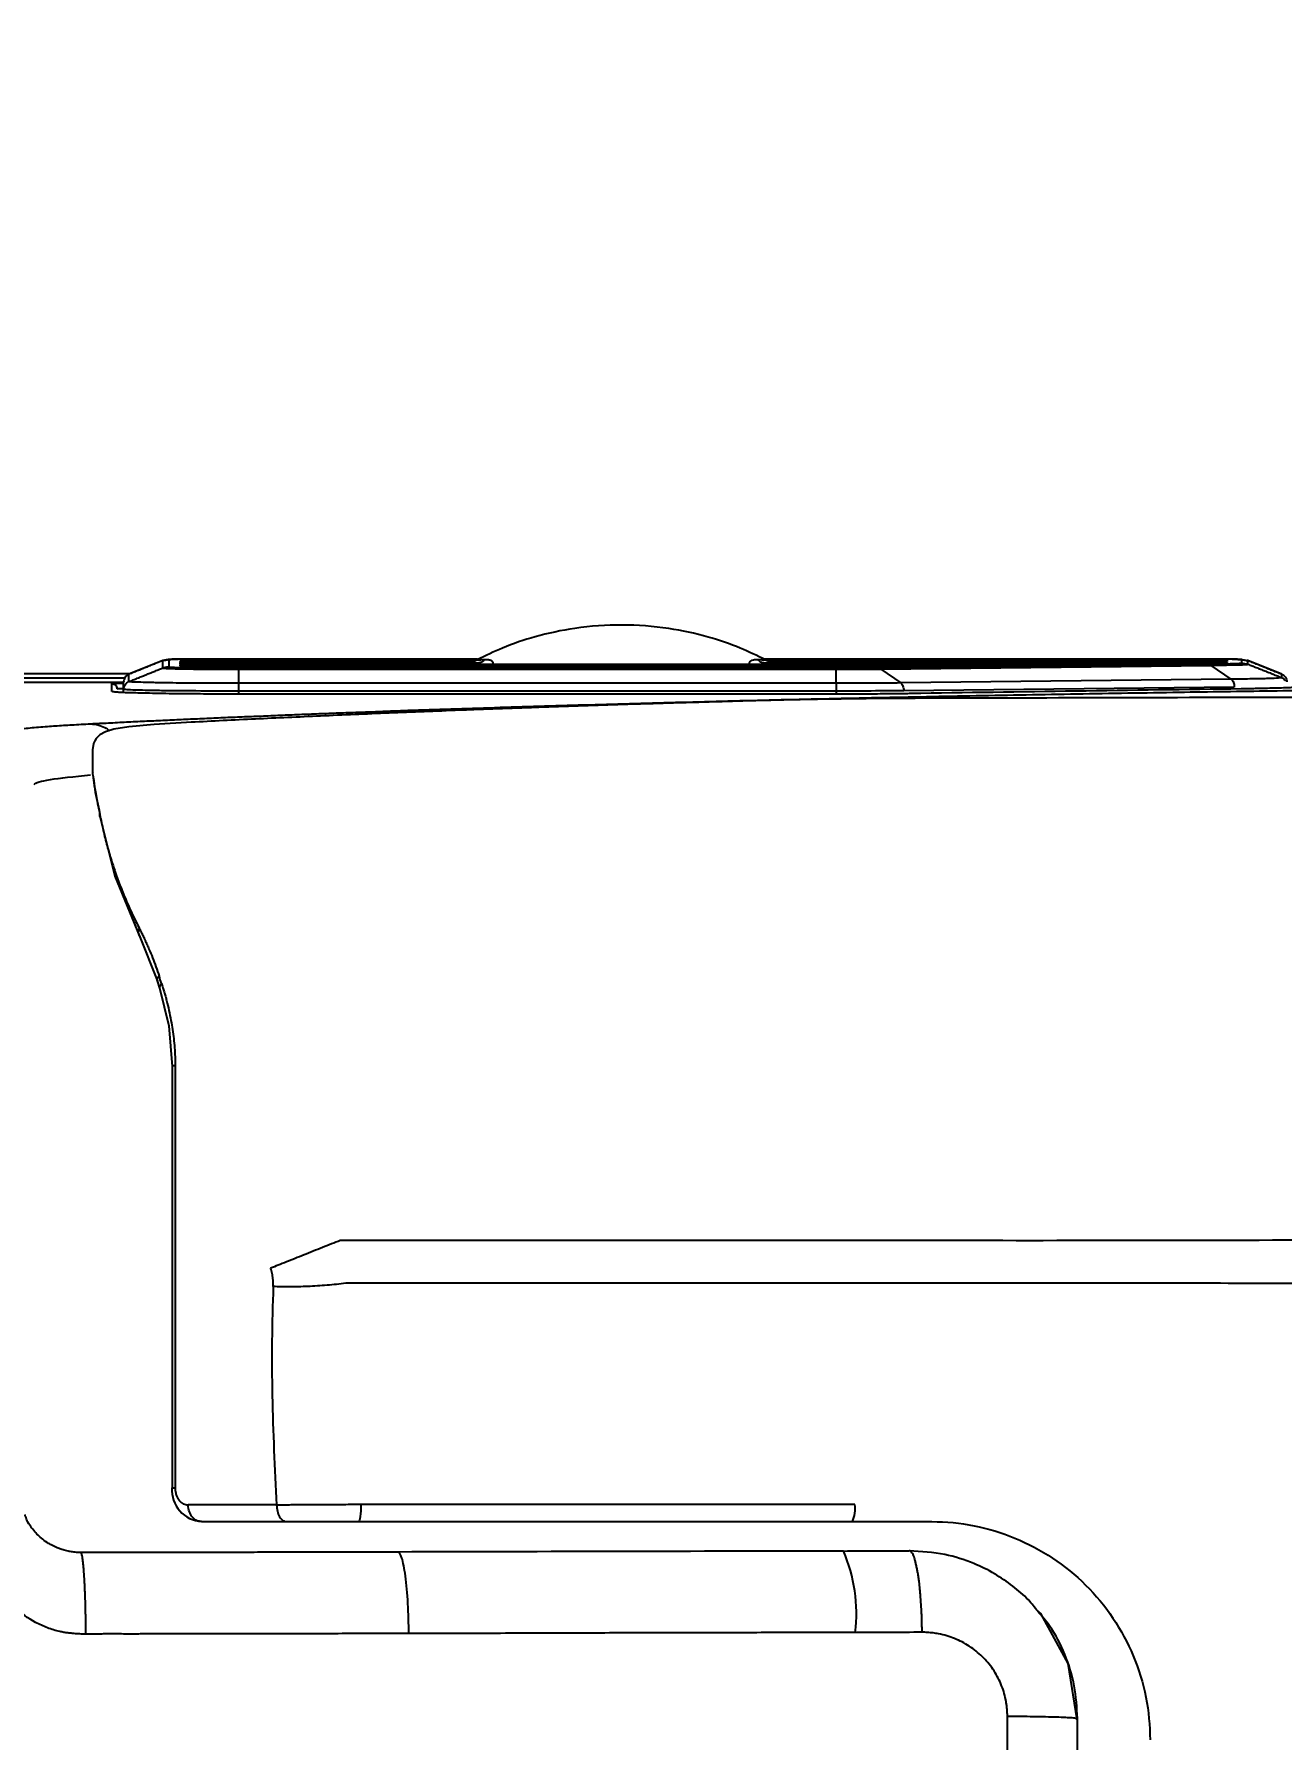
# Model space of a CAD drawing. Extents: x -4358 to 1981, y -50 to 2478.
# Drawn here: x -449.4 to -375.1, y 1834.1 to 1935.7 of the extents above; entities that cross this region are included whole.
import ezdxf

# ---------------------------------------------------------------- set-up
doc = ezdxf.new("R2010")
doc.units = 0
doc.header["$LTSCALE"] = 20
doc.header["$MEASUREMENT"] = 0
doc.layers.get('0').update_dxf_attribs({"linetype": 'CONTINUOUS'})
doc.layers.get('DEFPOINTS').update_dxf_attribs({"linetype": 'CONTINUOUS'})
doc.styles.get("Standard").update_dxf_attribs({"font": 'NanumGothic.ttf'})
doc.dimstyles.get("Standard").update_dxf_attribs({"dimtxt": 2.7, "dimasz": 2.5, "dimexe": 1.5, "dimexo": 1.5, "dimgap": 1.5, "dimtad": 1, "dimdec": 0, "dimlfac": 10, "dimzin": 0, "dimdsep": 46, "dimtxsty": 'Standard', "dimcen": 0, "dimclrt": 2, "dimadec": 0, "dimazin": 0, "dimtfac": 1, "dimtdec": 0, "dimtmove": 0, "dimatfit": 3, "dimfxl": 0, "dimtolj": 1, "dimtzin": 0, "dimarcsym": 0})

# ---------------------------------------------------------------- blocks, each defined once
blk = doc.blocks.new('*D22')
at = {"color": 3, "lineweight": -2}
for p, q in [((-643.44, 1890.86), (-643.44, 2002.5)), ((11.61, 1712.31), (11.61, 2002.5)), ((-619.44, 1996.5), (-12.39, 1996.5))]:
    blk.add_line(p, q, dxfattribs=at)
at = {"color": 3}
for points in [[(-619.44, 2000.5), (-619.44, 1992.5), (-643.44, 1996.5)], [(-12.39, 2000.5), (-12.39, 1992.5), (11.61, 1996.5)]]:
    blk.add_solid(points, dxfattribs=at)
at = {"layer": 'DEFPOINTS', "color": 0}
for p in [(11.61, 1996.5), (-643.44, 1889.06), (11.61, 1710.51)]:
    blk.add_point(p, dxfattribs=at)
at = {"color": 2, "insert": (-315.91, 2021.57), "char_height": 24, "attachment_point": 5}
blk.add_mtext('\\A1;655', dxfattribs=at)

msp = doc.modelspace()

# ---------------------------------------------------------------- linework, layer by layer
for p, q in [((-441.75, 1898.4), (-443.78, 1897.59)), ((-441.77, 1898.4), (-441.77, 1897.96)), ((-441.39, 1898.47), (-441.39, 1898.03)), ((-423.01, 1898.48), (-440.84, 1898.48)), ((-440.74, 1898.34), (-440.74, 1898.29)), ((-440.74, 1898.25), (-440.74, 1898.19)), ((-440.74, 1898.15), (-440.74, 1898.09)), ((-440.69, 1898.03), (-440.69, 1898.05)), ((-423.25, 1898.37), (-440.14, 1898.37)), ((-440.14, 1898.36), (-423.29, 1898.36)), ((-423.81, 1898.28), (-440.14, 1898.28)), ((-440.14, 1898.26), (-422.96, 1898.26)), ((-385.9, 1898.18), (-440.14, 1898.18)), ((-440.14, 1898.16), (-385.93, 1898.16)), ((-394.27, 1898.08), (-440.14, 1898.08)), ((-440.14, 1898.07), (-394.27, 1898.07)), ((-439.88, 1898.45), (-423.04, 1898.45)), ((-399.47, 1897.99), (-439.36, 1897.99)), ((-400.95, 1897.98), (-438.8, 1897.98)), ((-437.24, 1897.96), (-401.64, 1897.96)), ((-423.03, 1898.46), (-423.22, 1898.38)), ((-378.04, 1898.48), (-405.92, 1898.48)), ((-405.91, 1898.26), (-378.98, 1898.26)), ((-405.87, 1898.45), (-378.94, 1898.45)), ((-378.94, 1898.37), (-405.63, 1898.37)), ((-405.58, 1898.36), (-378.94, 1898.36)), ((-378.94, 1898.28), (-405.07, 1898.28)), ((-401.64, 1897.05), (-401.64, 1897.89)), ((-399.19, 1897.97), (-379.5, 1898.2)), ((-394.51, 1898.05), (-399.04, 1897.99)), ((-398.98, 1897.9), (-379.29, 1898.12)), ((-398.98, 1897.9), (-397.79, 1897.07)), ((-394.51, 1898.05), (-394.52, 1898.05)), ((-392.42, 1898.08), (-393.93, 1898.08)), ((-386.02, 1898.14), (-390.48, 1898.09)), ((-383.88, 1898.18), (-385.56, 1898.18)), ((-380.01, 1898.21), (-381.94, 1898.19)), ((-378.1, 1897.29), (-379.29, 1898.12)), ((-378.34, 1898.44), (-378.34, 1898.38)), ((-378.34, 1898.34), (-378.34, 1898.29)), ((-377.48, 1898.26), (-377.48, 1898.47)), ((-375.09, 1897.59), (-377.12, 1898.4)), ((-377.11, 1898.19), (-377.11, 1898.4)), ((-443.71, 1897.62), (-623.44, 1897.62)), ((-444.03, 1897.35), (-623.16, 1897.35)), ((-444.09, 1897.09), (-623.16, 1897.09)), ((-444.09, 1896.69), (-444.09, 1897.13)), ((-437.24, 1897.05), (-437.24, 1896.59)), ((-401.64, 1897.05), (-437.24, 1897.05)), ((-401.64, 1897.05), (-401.64, 1896.59)), ((-378.1, 1897.29), (-397.79, 1897.07)), ((-377.92, 1896.83), (-397.61, 1896.61)), ((-444.09, 1896.5), (-444.09, 1896.69)), ((-401.64, 1896.59), (-437.24, 1896.59)), ((-437.24, 1896.59), (-437.24, 1896.4)), ((-401.64, 1896.4), (-437.24, 1896.4)), ((-401.64, 1896.4), (-437.24, 1896.4)), ((-401.64, 1896.59), (-401.64, 1896.4)), ((-401.64, 1896.4), (-401.64, 1896.4)), ((-445.94, 1893.12), (-445.94, 1891.77)), ((-443.17, 1882.04), (-442.07, 1879.31)), ((-442.08, 1879.33), (-441.94, 1878.89)), ((-441.2, 1874.26), (-441.2, 1849.11)), ((-441.02, 1874.26), (-441.02, 1849.12)), ((-434.97, 1848.12), (-440.24, 1848.12)), ((-429.95, 1848.15), (-400.53, 1848.15))]:
    msp.add_line(p, q)
at = {"flags": 128}
for points in [[(-440.13, 1898.35), (-440.25, 1898.31), (-440.32, 1898.24)], [(-440.13, 1898.26), (-440.25, 1898.21), (-440.32, 1898.15)], [(-440.14, 1898.16), (-440.26, 1898.11), (-440.32, 1898.05)], [(-378.75, 1898.24), (-378.82, 1898.31), (-378.94, 1898.35)], [(-440.03, 1894.73), (-442.26, 1894.59), (-443.78, 1894.45), (-444.66, 1894.32), (-445.17, 1894.17), (-445.5, 1893.99), (-445.72, 1893.77), (-445.81, 1893.63), (-445.88, 1893.46), (-445.94, 1893.08)], [(-445.88, 1891.4), (-445.78, 1890.57), (-445.55, 1889.5)], [(-445.53, 1889.22), (-444.61, 1885.57), (-443.15, 1882)], [(-441.95, 1878.91), (-441.4, 1876.65), (-441.2, 1874.23)], [(-387.29, 1835.32), (-387.81, 1838.66), (-389.45, 1841.64), (-389.62, 1841.79)]]:
    msp.add_lwpolyline(points, dxfattribs=at)
for centre, radius, start, end in [((-440.63, 1890.84), 7.64, 91.5301, 98.065), ((-439.23, 1955.25), 57.28, 268.3086, 269.5955), ((-440.73, 1898.12), 0.261, 15.0696, 62.3773), ((-440.73, 1898.02), 0.261, 15.0696, 62.3773), ((-437.44, 2092.2), 194.24, 269.3541, 270.0608), ((-378.34, 1898.14), 0.3, 89.9995, 160.4016), ((-378.34, 1898.21), 0.273, 117.9667, 165.5461), ((-378.21, 1891.32), 7.15, 81.7081, 88.6488), ((-439.33, 1849), 1.88, 176.2637, 266.5599), ((-402.46, 1847.89), 1.95, 336.6923, 7.595), ((-409.84, 1841.63), 9.41, 353.216, 23.436)]:
    msp.add_arc(centre, radius, start, end)
for points, knots in [([(-405.85, 1898.45), (-406.35, 1898.69), (-407.45, 1899.23), (-409.37, 1899.88), (-411.73, 1900.39), (-414.4, 1900.59), (-417.08, 1900.4), (-419.46, 1899.89), (-421.41, 1899.24), (-422.52, 1898.69), (-423.02, 1898.45)], [0, 0, 0, 0, 0.092344, 0.205991, 0.340952, 0.497237, 0.655348, 0.79184, 0.90672, 1, 1, 1, 1]), ([(-441.67, 1898.4), (-441.68, 1898.4), (-441.76, 1898.4), (-441.76, 1898.4), (-441.77, 1898.4)], [0, 0, 0, 0, 0.2298102, 1, 1, 1, 1]), ([(-441.77, 1897.96), (-441.7, 1897.95), (-441.56, 1897.93), (-440.51, 1897.91), (-439.02, 1897.89), (-437.83, 1897.89), (-437.24, 1897.89)], [0, 0, 0, 0, 0.250043, 0.500057, 0.750043, 1, 1, 1, 1]), ([(-440.84, 1898.48), (-440.91, 1898.48), (-441.02, 1898.48), (-441.15, 1898.48), (-441.23, 1898.48), (-441.31, 1898.47), (-441.38, 1898.47), (-441.39, 1898.47), (-441.39, 1898.47)], [0, 0, 0, 0, 0.2394691, 0.3694289, 0.500003, 0.6299635, 0.7605373, 1, 1, 1, 1]), ([(-441.39, 1898.03), (-441.37, 1898.02), (-441.35, 1898.01), (-440.98, 1898), (-440.92, 1898)], [0, 0, 0, 0, 0.849768, 1, 1, 1, 1]), ([(-440.92, 1898), (-440.7, 1897.99), (-440.21, 1897.98), (-438.86, 1897.97), (-437.78, 1897.96), (-437.24, 1897.96)], [0, 0, 0, 0, 0.291585, 0.645793, 1, 1, 1, 1]), ([(-440.14, 1898.37), (-440.22, 1898.37), (-440.37, 1898.37), (-440.57, 1898.38), (-440.71, 1898.38), (-440.73, 1898.38), (-440.74, 1898.38)], [0, 0, 0, 0, 0.249955, 0.50019, 0.750334, 1, 1, 1, 1]), ([(-440.74, 1898.34), (-440.73, 1898.35), (-440.71, 1898.35), (-440.59, 1898.35), (-440.46, 1898.36), (-440.36, 1898.36), (-440.25, 1898.36), (-440.17, 1898.36), (-440.14, 1898.36)], [0, 0, 0, 0, 0.31807, 0.577756, 0.694994, 0.805351, 0.904823, 1, 1, 1, 1]), ([(-440.14, 1898.28), (-440.22, 1898.28), (-440.37, 1898.28), (-440.57, 1898.28), (-440.71, 1898.28), (-440.73, 1898.28), (-440.74, 1898.29)], [0, 0, 0, 0, 0.249731, 0.499868, 0.750069, 1, 1, 1, 1]), ([(-440.74, 1898.25), (-440.73, 1898.25), (-440.71, 1898.25), (-440.59, 1898.26), (-440.46, 1898.26), (-440.36, 1898.26), (-440.25, 1898.26), (-440.17, 1898.26), (-440.14, 1898.26)], [0, 0, 0, 0, 0.318067, 0.577751, 0.694988, 0.805347, 0.904816, 1, 1, 1, 1]), ([(-440.14, 1898.18), (-440.22, 1898.18), (-440.37, 1898.18), (-440.57, 1898.18), (-440.71, 1898.18), (-440.73, 1898.19), (-440.74, 1898.19)], [0, 0, 0, 0, 0.249719, 0.499864, 0.750064, 1, 1, 1, 1]), ([(-440.74, 1898.15), (-440.73, 1898.15), (-440.71, 1898.15), (-440.59, 1898.16), (-440.46, 1898.16), (-440.36, 1898.16), (-440.25, 1898.16), (-440.17, 1898.16), (-440.14, 1898.16)], [0, 0, 0, 0, 0.318067, 0.57775, 0.694992, 0.805347, 0.904816, 1, 1, 1, 1]), ([(-440.74, 1898.09), (-440.73, 1898.09), (-440.71, 1898.09), (-440.57, 1898.08), (-440.37, 1898.08), (-440.22, 1898.08), (-440.14, 1898.08)], [0, 0, 0, 0, 0.249929, 0.500135, 0.750281, 1, 1, 1, 1]), ([(-440.69, 1898.05), (-440.68, 1898.05), (-440.66, 1898.06), (-440.56, 1898.06), (-440.44, 1898.06), (-440.35, 1898.06), (-440.25, 1898.07), (-440.17, 1898.07), (-440.14, 1898.07)], [0, 0, 0, 0, 0.300747, 0.56477, 0.682153, 0.794677, 0.899298, 1, 1, 1, 1]), ([(-440.69, 1898.03), (-440.67, 1898.03), (-440.63, 1898.02), (-440.3, 1898.01), (-439.81, 1897.99), (-439.35, 1897.99), (-439.12, 1897.99)], [0, 0, 0, 0, 0.249895, 0.500001, 0.750106, 1, 1, 1, 1]), ([(-440.53, 1898.45), (-440.52, 1898.45), (-440.48, 1898.45), (-440.33, 1898.45), (-440.11, 1898.45), (-439.95, 1898.45), (-439.88, 1898.45)], [0, 0, 0, 0, 0.043487, 0.412912, 0.731168, 1, 1, 1, 1]), ([(-440.14, 1898.27), (-440.14, 1898.28), (-440.14, 1898.31), (-440.14, 1898.34), (-440.14, 1898.35), (-440.14, 1898.36), (-440.14, 1898.36)], [0, 0, 0, 0, 0.249975, 0.499979, 0.750006, 1, 1, 1, 1]), ([(-440.14, 1898.07), (-440.14, 1898.06), (-440.14, 1898.06), (-440.14, 1898.05), (-440.14, 1898.02), (-440.14, 1898), (-440.14, 1897.99)], [0, 0, 0, 0, 0.250019, 0.499999, 0.750004, 1, 1, 1, 1]), ([(-438.8, 1897.98), (-438.86, 1897.98), (-438.98, 1897.98), (-439.07, 1897.99), (-439.12, 1897.99)], [0, 0, 0, 0, 0.499925, 1, 1, 1, 1]), ([(-423.81, 1898.28), (-423.67, 1898.28), (-423.4, 1898.3), (-423.15, 1898.4), (-423.02, 1898.45)], [0, 0, 0, 0, 0.4974678, 1, 1, 1, 1]), ([(-423.02, 1898.45), (-423.02, 1898.45), (-423.03, 1898.47), (-423.03, 1898.47), (-423.03, 1898.46), (-423.03, 1898.46)], [0, 0, 0, 0, 0.366462, 0.767804, 1, 1, 1, 1]), ([(-422.56, 1898.47), (-422.62, 1898.41), (-422.74, 1898.29), (-422.89, 1898.27), (-422.96, 1898.26)], [0, 0, 0, 0, 0.5, 1, 1, 1, 1]), ([(-422.56, 1898.47), (-422.49, 1898.47), (-422.35, 1898.47), (-422.18, 1898.42), (-422.09, 1898.34), (-422.08, 1898.25), (-422.09, 1898.2), (-422.1, 1898.18)], [0, 0, 0, 0, 0.271007, 0.557305, 0.783309, 0.891411, 1, 1, 1, 1]), ([(-406.78, 1898.18), (-406.78, 1898.2), (-406.8, 1898.25), (-406.78, 1898.33), (-406.71, 1898.41), (-406.55, 1898.47), (-406.4, 1898.47), (-406.32, 1898.47)], [0, 0, 0, 0, 0.101849, 0.202985, 0.419082, 0.678032, 1, 1, 1, 1]), ([(-405.91, 1898.26), (-405.99, 1898.27), (-406.13, 1898.29), (-406.26, 1898.41), (-406.32, 1898.47)], [0, 0, 0, 0, 0.5000007, 1, 1, 1, 1]), ([(-405.85, 1898.45), (-405.73, 1898.4), (-405.48, 1898.3), (-405.2, 1898.28), (-405.07, 1898.28)], [0, 0, 0, 0, 0.502596, 1, 1, 1, 1]), ([(-401.64, 1897.96), (-401.2, 1897.96), (-400.32, 1897.96), (-399.57, 1897.97), (-399.19, 1897.97)], [0, 0, 0, 0, 0.5, 1, 1, 1, 1]), ([(-401.64, 1897.89), (-401.16, 1897.89), (-400.2, 1897.89), (-399.39, 1897.9), (-398.98, 1897.9)], [0, 0, 0, 0, 0.499994, 1, 1, 1, 1]), ([(-399.39, 1897.99), (-399.44, 1897.99), (-399.54, 1897.99), (-399.66, 1897.99), (-399.72, 1897.99)], [0, 0, 0, 0, 0.488582, 1, 1, 1, 1]), ([(-394.27, 1898.07), (-394.21, 1898.07), (-394.11, 1898.07), (-394, 1898.06), (-393.94, 1898.06), (-393.9, 1898.06), (-393.87, 1898.06), (-393.89, 1898.06), (-393.96, 1898.06), (-394.15, 1898.05), (-394.36, 1898.05), (-394.51, 1898.05)], [0, 0, 0, 0, 0.112015, 0.161844, 0.208203, 0.252853, 0.298643, 0.404574, 0.523827, 0.664, 1, 1, 1, 1]), ([(-390.48, 1898.09), (-390.77, 1898.09), (-391.37, 1898.08), (-392.07, 1898.08), (-392.42, 1898.08)], [0, 0, 0, 0, 0.50004, 1, 1, 1, 1]), ([(-385.76, 1898.16), (-385.69, 1898.16), (-385.59, 1898.16), (-385.47, 1898.16), (-385.4, 1898.16), (-385.36, 1898.16), (-385.32, 1898.16), (-385.33, 1898.16), (-385.42, 1898.15), (-385.56, 1898.15), (-385.7, 1898.15), (-385.77, 1898.15)], [0, 0, 0, 0, 0.136616, 0.194908, 0.250547, 0.305447, 0.361486, 0.490826, 0.636894, 0.80869, 1, 1, 1, 1]), ([(-381.94, 1898.19), (-382.24, 1898.19), (-382.84, 1898.18), (-383.53, 1898.18), (-383.88, 1898.18)], [0, 0, 0, 0, 0.500041, 1, 1, 1, 1]), ([(-378.49, 1898.24), (-378.66, 1898.24), (-378.98, 1898.22), (-379.66, 1898.22), (-380.01, 1898.21)], [0, 0, 0, 0, 0.499975, 1, 1, 1, 1]), ([(-379.5, 1898.2), (-379.2, 1898.2), (-378.73, 1898.21), (-378.42, 1898.22), (-378.3, 1898.22)], [0, 0, 0, 0, 0.636571, 1, 1, 1, 1]), ([(-379.29, 1898.12), (-378.97, 1898.13), (-378.33, 1898.14), (-377.65, 1898.15), (-377.19, 1898.17), (-377.14, 1898.18), (-377.11, 1898.19)], [0, 0, 0, 0, 0.249971, 0.499961, 0.74997, 1, 1, 1, 1]), ([(-378.98, 1898.26), (-378.93, 1898.26), (-378.85, 1898.26), (-378.73, 1898.26), (-378.62, 1898.26), (-378.51, 1898.26), (-378.42, 1898.25), (-378.47, 1898.25), (-378.49, 1898.24)], [0, 0, 0, 0, 0.09365, 0.197452, 0.303679, 0.410605, 0.681971, 1, 1, 1, 1]), ([(-378.94, 1898.45), (-378.9, 1898.45), (-378.83, 1898.45), (-378.72, 1898.45), (-378.62, 1898.45), (-378.49, 1898.45), (-378.37, 1898.45), (-378.35, 1898.44), (-378.34, 1898.44)], [0, 0, 0, 0, 0.093573, 0.192398, 0.302009, 0.418994, 0.679385, 1, 1, 1, 1]), ([(-378.34, 1898.38), (-378.35, 1898.38), (-378.36, 1898.38), (-378.5, 1898.38), (-378.7, 1898.37), (-378.86, 1898.37), (-378.94, 1898.37)], [0, 0, 0, 0, 0.2498, 0.499987, 0.750182, 1, 1, 1, 1]), ([(-378.94, 1898.36), (-378.9, 1898.36), (-378.83, 1898.36), (-378.72, 1898.36), (-378.62, 1898.36), (-378.49, 1898.35), (-378.37, 1898.35), (-378.35, 1898.35), (-378.34, 1898.34)], [0, 0, 0, 0, 0.093568, 0.192388, 0.301999, 0.41899, 0.679382, 1, 1, 1, 1]), ([(-378.94, 1898.36), (-378.94, 1898.36), (-378.94, 1898.35), (-378.94, 1898.34), (-378.94, 1898.31), (-378.94, 1898.28), (-378.94, 1898.27)], [0, 0, 0, 0, 0.2500159, 0.5000019, 0.7499936, 1, 1, 1, 1]), ([(-378.34, 1898.29), (-378.35, 1898.28), (-378.36, 1898.28), (-378.5, 1898.28), (-378.7, 1898.28), (-378.86, 1898.28), (-378.94, 1898.28)], [0, 0, 0, 0, 0.249796, 0.499978, 0.750173, 1, 1, 1, 1]), ([(-378.3, 1898.22), (-378.2, 1898.22), (-377.87, 1898.23), (-377.56, 1898.24), (-377.51, 1898.26), (-377.48, 1898.26)], [0, 0, 0, 0, 0.1840369, 0.5977359, 1, 1, 1, 1]), ([(-377.48, 1898.47), (-377.49, 1898.47), (-377.51, 1898.47), (-377.63, 1898.48), (-377.82, 1898.48), (-377.96, 1898.48), (-378.04, 1898.48)], [0, 0, 0, 0, 0.250449, 0.499998, 0.749559, 1, 1, 1, 1]), ([(-446.05, 1894.64), (-445.7, 1894.66), (-444.99, 1894.69), (-443.92, 1894.75), (-442.84, 1894.8), (-441.75, 1894.85), (-440.65, 1894.9), (-439.55, 1894.95), (-438.43, 1895), (-437.31, 1895.05), (-436.18, 1895.09), (-435.04, 1895.14), (-433.9, 1895.19), (-432.74, 1895.23), (-431.58, 1895.28), (-430.41, 1895.32), (-429.23, 1895.36), (-428.04, 1895.41), (-425.55, 1895.5), (-421.68, 1895.62), (-416.35, 1895.78), (-410.89, 1895.93), (-405.29, 1896.07), (-399.56, 1896.2), (-393.69, 1896.31), (-387.7, 1896.42), (-382.73, 1896.5), (-378.83, 1896.56), (-376.07, 1896.6), (-373.28, 1896.64), (-370.47, 1896.67), (-367.64, 1896.71), (-364.78, 1896.74), (-361.91, 1896.77), (-359.01, 1896.8), (-357.06, 1896.82), (-356.09, 1896.83)], [0, 0, 0, 0, 0.014703, 0.0294, 0.044092, 0.058779, 0.073463, 0.088143, 0.102821, 0.117496, 0.132169, 0.146841, 0.161512, 0.176183, 0.190854, 0.205526, 0.220199, 0.234874, 0.249551, 0.312174, 0.374726, 0.437247, 0.499779, 0.562375, 0.624957, 0.687565, 0.750239, 0.777975, 0.805706, 0.833436, 0.861169, 0.888909, 0.916658, 0.944421, 0.9722, 1, 1, 1, 1]), ([(-444.79, 1897.03), (-444.75, 1897.04), (-444.7, 1897.05), (-444.23, 1897.05), (-444.09, 1897.06)], [0, 0, 0, 0, 0.683331, 1, 1, 1, 1]), ([(-444.79, 1897.03), (-444.72, 1897.03), (-444.63, 1897), (-444.52, 1896.88), (-444.49, 1896.8), (-444.49, 1896.73)], [0, 0, 0, 0, 0.5, 0.5, 1, 1, 1, 1]), ([(-443.77, 1897.59), (-443.82, 1897.57), (-443.91, 1897.53), (-444.01, 1897.41), (-444.07, 1897.28), (-444.08, 1897.18), (-444.09, 1897.13)], [0, 0, 0, 0, 0.249999, 0.499997, 0.750008, 1, 1, 1, 1]), ([(-444.09, 1896.69), (-444.08, 1896.74), (-444.07, 1896.84), (-444.01, 1896.97), (-443.91, 1897.09), (-443.82, 1897.13), (-443.77, 1897.15)], [0, 0, 0, 0, 0.249991, 0.499997, 0.750009, 1, 1, 1, 1]), ([(-437.24, 1897.05), (-437.38, 1897.05), (-437.92, 1897.05), (-438.78, 1897.05), (-439.65, 1897.06), (-440.43, 1897.06), (-441.15, 1897.07), (-441.8, 1897.08), (-442.34, 1897.09), (-442.86, 1897.1), (-443.33, 1897.12), (-443.7, 1897.13), (-443.75, 1897.15), (-443.77, 1897.15)], [0, 0, 0, 0, 0.04107, 0.157591, 0.25304, 0.309983, 0.40874, 0.500158, 0.56246, 0.642032, 0.762592, 0.870625, 1, 1, 1, 1]), ([(-397.79, 1897.07), (-398.38, 1897.06), (-399.57, 1897.05), (-400.95, 1897.05), (-401.64, 1897.05)], [0, 0, 0, 0, 0.499977, 1, 1, 1, 1]), ([(-397.79, 1897.07), (-397.77, 1897.05), (-397.72, 1897), (-397.66, 1896.89), (-397.62, 1896.75), (-397.61, 1896.66), (-397.61, 1896.61)], [0, 0, 0, 0, 0.249994, 0.5, 0.750016, 1, 1, 1, 1]), ([(-375.1, 1897.39), (-375.14, 1897.38), (-375.22, 1897.36), (-375.84, 1897.33), (-376.78, 1897.31), (-377.66, 1897.3), (-378.1, 1897.29)], [0, 0, 0, 0, 0.2500024, 0.5000105, 0.7500159, 1, 1, 1, 1]), ([(-378.1, 1897.29), (-378.08, 1897.27), (-378.02, 1897.22), (-377.97, 1897.11), (-377.93, 1896.98), (-377.92, 1896.88), (-377.92, 1896.83)], [0, 0, 0, 0, 0.250005, 0.500004, 0.749995, 1, 1, 1, 1]), ([(-374.09, 1896.84), (-374.09, 1896.83), (-374.09, 1896.83), (-374.1, 1896.83), (-374.13, 1896.82), (-374.16, 1896.82), (-374.2, 1896.81), (-374.24, 1896.81), (-374.35, 1896.8), (-374.57, 1896.79), (-374.97, 1896.77), (-375.48, 1896.76), (-375.99, 1896.75), (-376.43, 1896.74), (-376.77, 1896.73), (-377.13, 1896.73), (-377.38, 1896.72), (-377.51, 1896.72)], [0, 0, 0, 0, 0.035004, 0.069815, 0.104469, 0.139004, 0.173457, 0.207865, 0.242268, 0.371344, 0.499472, 0.627601, 0.756951, 0.81738, 0.877895, 0.938701, 1, 1, 1, 1]), ([(-375.1, 1897.59), (-375.06, 1897.57), (-374.97, 1897.53), (-374.87, 1897.41), (-374.8, 1897.28), (-374.79, 1897.18), (-374.79, 1897.13)], [0, 0, 0, 0, 0.249995, 0.500005, 0.75, 1, 1, 1, 1]), ([(-375.1, 1897.39), (-375.06, 1897.37), (-374.97, 1897.32), (-374.9, 1897.24), (-374.87, 1897.2)], [0, 0, 0, 0, 0.499998, 1, 1, 1, 1]), ([(-437.24, 1896.4), (-437.32, 1896.4), (-437.49, 1896.4), (-437.74, 1896.41), (-438, 1896.41), (-438.25, 1896.41), (-438.64, 1896.41), (-439.17, 1896.41), (-440, 1896.42), (-440.89, 1896.42), (-441.8, 1896.44), (-442.72, 1896.46), (-443.64, 1896.48), (-444.23, 1896.5), (-444.54, 1896.52), (-444.67, 1896.54), (-444.74, 1896.55), (-444.78, 1896.56), (-444.78, 1896.56), (-444.79, 1896.56)], [0, 0, 0, 0, 0.021414, 0.042773, 0.064099, 0.085417, 0.106751, 0.165105, 0.223341, 0.326306, 0.411043, 0.497233, 0.635535, 0.773476, 0.832468, 0.891798, 0.927719, 0.963748, 1, 1, 1, 1]), ([(-444.49, 1896.73), (-444.46, 1896.73), (-444.42, 1896.74), (-444.27, 1896.75), (-444.1, 1896.75), (-444.09, 1896.75)], [0, 0, 0, 0, 0.502387, 0.951824, 1, 1, 1, 1]), ([(-437.24, 1896.59), (-438.11, 1896.59), (-439.44, 1896.59), (-441.03, 1896.6), (-442.34, 1896.62), (-443.34, 1896.64), (-443.97, 1896.67), (-444.05, 1896.68), (-444.09, 1896.69)], [0, 0, 0, 0, 0.242814, 0.369674, 0.499799, 0.708813, 0.844239, 1, 1, 1, 1]), ([(-406.27, 1896.02), (-406.69, 1896.01), (-407.51, 1895.98), (-408.74, 1895.95), (-409.97, 1895.91), (-411.18, 1895.88), (-412.39, 1895.84), (-413.59, 1895.81), (-414.79, 1895.77), (-415.97, 1895.73), (-417.15, 1895.69), (-418.32, 1895.65), (-419.49, 1895.61), (-420.65, 1895.57), (-421.8, 1895.53), (-422.94, 1895.49), (-425.12, 1895.4), (-428.28, 1895.28), (-431.67, 1895.13), (-434.31, 1895.01), (-436.24, 1894.92), (-438.16, 1894.83), (-439.43, 1894.76), (-440.07, 1894.73)], [0, 0, 0, 0, 0.033456, 0.066904, 0.100345, 0.133781, 0.167212, 0.20064, 0.234065, 0.267489, 0.300914, 0.334339, 0.367767, 0.401199, 0.434635, 0.468076, 0.501525, 0.627068, 0.752758, 0.813714, 0.875236, 0.937328, 1, 1, 1, 1]), ([(-394.76, 1896.16), (-394.89, 1896.16), (-395.16, 1896.16), (-395.56, 1896.16), (-395.96, 1896.16), (-396.36, 1896.16), (-396.75, 1896.16), (-397.15, 1896.15), (-397.54, 1896.15), (-398.32, 1896.15), (-399.48, 1896.14), (-400.98, 1896.12), (-402.42, 1896.1), (-403.56, 1896.08), (-404.44, 1896.06), (-405.07, 1896.05), (-405.69, 1896.03), (-406.08, 1896.02), (-406.27, 1896.02)], [0, 0, 0, 0, 0.0313114, 0.0625792, 0.0938174, 0.1250403, 0.1562618, 0.1874961, 0.2187574, 0.2500598, 0.3750944, 0.5001646, 0.6253263, 0.7505442, 0.8129374, 0.8752363, 0.9375532, 1, 1, 1, 1]), ([(-397.61, 1896.61), (-398.24, 1896.6), (-399.48, 1896.59), (-400.93, 1896.59), (-401.64, 1896.59)], [0, 0, 0, 0, 0.50822, 1, 1, 1, 1]), ([(-397.2, 1896.44), (-397.26, 1896.44), (-397.39, 1896.43), (-397.59, 1896.43), (-397.79, 1896.43), (-397.99, 1896.43), (-398.3, 1896.42), (-398.74, 1896.42), (-399.31, 1896.41), (-399.89, 1896.41), (-400.47, 1896.41), (-401.06, 1896.41), (-401.44, 1896.4), (-401.64, 1896.4)], [0, 0, 0, 0, 0.05022, 0.09996, 0.14927, 0.198196, 0.246788, 0.372709, 0.501789, 0.63032, 0.755909, 0.876623, 1, 1, 1, 1]), ([(-349.44, 1896.27), (-353.21, 1896.26), (-360.77, 1896.24), (-372.1, 1896.22), (-383.43, 1896.19), (-390.98, 1896.17), (-394.76, 1896.16)], [0, 0, 0, 0, 0.2500033, 0.5000044, 0.7500032, 1, 1, 1, 1]), ([(-452.32, 1893.93), (-452.31, 1893.93), (-452.3, 1893.95), (-452.26, 1893.97), (-452.22, 1893.99), (-452.17, 1894.01), (-452.11, 1894.04), (-452.05, 1894.06), (-451.97, 1894.08), (-451.89, 1894.1), (-451.68, 1894.15), (-451.28, 1894.22), (-450.57, 1894.31), (-449.69, 1894.4), (-448.85, 1894.47), (-448.16, 1894.52), (-447.67, 1894.55), (-447.16, 1894.58), (-446.62, 1894.61), (-446.24, 1894.63), (-446.05, 1894.64)], [0, 0, 0, 0, 0.028006, 0.055925, 0.083764, 0.11153, 0.13923, 0.166873, 0.194465, 0.222015, 0.24953, 0.37424, 0.500223, 0.626082, 0.750805, 0.800279, 0.849892, 0.899687, 0.949708, 1, 1, 1, 1]), ([(-446.05, 1894.64), (-445.76, 1894.6), (-445.36, 1894.55), (-445.02, 1894.3), (-444.93, 1894.24)], [0, 0, 0, 0, 0.742677, 1, 1, 1, 1]), ([(-445.93, 1891.77), (-445.93, 1891.75), (-445.95, 1891.7), (-445.89, 1891.39), (-445.84, 1890.93), (-445.67, 1890.06), (-445.53, 1889.37)], [0, 0, 0, 0, 0.071571, 0.251011, 0.408388, 1, 1, 1, 1]), ([(-449.42, 1891.03), (-449.34, 1891.13), (-449.02, 1891.23), (-447.88, 1891.41), (-447.08, 1891.5), (-446.05, 1891.59)], [0, 0, 0, 0, 0.5, 0.5, 1, 1, 1, 1]), ([(-445.53, 1889.37), (-445.5, 1889.2), (-445.43, 1888.88), (-445.33, 1888.4), (-445.22, 1887.94), (-445.1, 1887.48), (-444.98, 1887.04), (-444.85, 1886.61), (-444.72, 1886.2), (-444.53, 1885.63), (-444.27, 1884.92), (-443.92, 1884.07), (-443.56, 1883.26), (-443.29, 1882.73), (-443.16, 1882.47)], [0, 0, 0, 0, 0.06976, 0.137869, 0.204327, 0.269135, 0.332294, 0.393802, 0.453662, 0.511873, 0.640333, 0.764504, 0.884391, 1, 1, 1, 1]), ([(-445.53, 1889.37), (-445.53, 1889.31), (-445.54, 1889.21), (-445.51, 1889.08), (-445.45, 1889.02), (-445.43, 1888.99)], [0, 0, 0, 0, 0.408254, 0.794484, 1, 1, 1, 1]), ([(-443.16, 1882.47), (-443.18, 1882.41), (-443.22, 1882.29), (-443.21, 1882.13), (-443.17, 1882.05), (-443.15, 1882.02)], [0, 0, 0, 0, 0.391308, 0.760849, 1, 1, 1, 1]), ([(-443.16, 1882.47), (-443.12, 1882.4), (-443.04, 1882.24), (-442.92, 1881.99), (-442.8, 1881.74), (-442.69, 1881.49), (-442.54, 1881.14), (-442.36, 1880.71), (-442.16, 1880.17), (-442.03, 1879.8), (-441.97, 1879.62)], [0, 0, 0, 0, 0.095163, 0.189789, 0.283949, 0.377719, 0.471171, 0.6498, 0.825884, 1, 1, 1, 1]), ([(-442.07, 1879.33), (-442.08, 1879.34), (-442.1, 1879.38), (-442.07, 1879.48), (-442.01, 1879.57), (-441.97, 1879.62)], [0, 0, 0, 0, 0.072713, 0.526383, 1, 1, 1, 1]), ([(-441.83, 1879.18), (-441.86, 1879.13), (-441.93, 1879.04), (-441.96, 1878.94), (-441.94, 1878.89), (-441.93, 1878.89)], [0, 0, 0, 0, 0.462152, 0.899366, 1, 1, 1, 1]), ([(-441.83, 1879.18), (-441.8, 1879.09), (-441.75, 1878.92), (-441.67, 1878.67), (-441.59, 1878.41), (-441.5, 1878.05), (-441.38, 1877.57), (-441.27, 1876.99), (-441.17, 1876.43), (-441.1, 1875.89), (-441.05, 1875.35), (-441.02, 1874.8), (-441.02, 1874.44), (-441.02, 1874.26)], [0, 0, 0, 0, 0.057577, 0.114296, 0.170202, 0.225338, 0.34754, 0.469788, 0.577767, 0.68437, 0.79, 0.89507, 1, 1, 1, 1]), ([(-441.02, 1874.26), (-441.06, 1874.26), (-441.15, 1874.26), (-441.21, 1874.26), (-441.2, 1874.26), (-441.2, 1874.26)], [0, 0, 0, 0, 0.446465, 0.892933, 1, 1, 1, 1]), ([(-431.18, 1863.86), (-431.52, 1863.73), (-431.88, 1863.59), (-432.61, 1863.3), (-432.98, 1863.15), (-433.7, 1862.86), (-434.05, 1862.72), (-434.72, 1862.45), (-435.04, 1862.33), (-435.33, 1862.21)], [0, 0, 0, 0, 0.25, 0.25, 0.5, 0.5, 0.75, 0.75, 1, 1, 1, 1]), ([(-400.61, 1863.86), (-405.7, 1863.86), (-410.79, 1863.86), (-420.98, 1863.86), (-426.08, 1863.86), (-431.18, 1863.86)], [0, 0, 0, 0, 0.5, 0.5, 1, 1, 1, 1]), ([(-349.44, 1863.96), (-353.64, 1863.94), (-357.85, 1863.92), (-366.32, 1863.89), (-370.57, 1863.88), (-379.11, 1863.87), (-383.39, 1863.86), (-391.98, 1863.85), (-396.29, 1863.86), (-400.61, 1863.86)], [0, 0, 0, 0, 0.25, 0.25, 0.5, 0.5, 0.75, 0.75, 1, 1, 1, 1]), ([(-435.17, 1861.12), (-435.17, 1861.17), (-435.17, 1861.28), (-435.17, 1861.43), (-435.19, 1861.59), (-435.21, 1861.74), (-435.24, 1861.9), (-435.28, 1862.06), (-435.31, 1862.16), (-435.33, 1862.21)], [0, 0, 0, 0, 0.138481, 0.277417, 0.417429, 0.559123, 0.703083, 0.849866, 1, 1, 1, 1]), ([(-430.84, 1861.32), (-431.21, 1861.27), (-431.59, 1861.23), (-432.35, 1861.17), (-432.74, 1861.14), (-433.49, 1861.11), (-433.85, 1861.1), (-434.54, 1861.1), (-434.87, 1861.11), (-435.17, 1861.12)], [0, 0, 0, 0, 0.25, 0.25, 0.5, 0.5, 0.75, 0.75, 1, 1, 1, 1]), ([(-400.58, 1861.33), (-401.54, 1861.33), (-404.06, 1861.33), (-409.1, 1861.33), (-415.2, 1861.32), (-421.57, 1861.32), (-426.62, 1861.32), (-429.65, 1861.32), (-430.84, 1861.32)], [0, 0, 0, 0, 0.095327, 0.249999, 0.500003, 0.700006, 0.881614, 1, 1, 1, 1]), ([(-349.32, 1861.21), (-349.95, 1861.21), (-351.37, 1861.22), (-353.77, 1861.23), (-356.69, 1861.24), (-359.64, 1861.25), (-362.29, 1861.26), (-365.14, 1861.28), (-368.15, 1861.29), (-372.9, 1861.3), (-377.32, 1861.31), (-382.16, 1861.32), (-385.71, 1861.32), (-389.55, 1861.32), (-393.35, 1861.33), (-397.09, 1861.33), (-399.52, 1861.33), (-400.58, 1861.33)], [0, 0, 0, 0, 0.0371371, 0.0845204, 0.1421498, 0.2100253, 0.2588964, 0.2985538, 0.377454, 0.4361653, 0.5771378, 0.6356695, 0.7181139, 0.783845, 0.85908, 0.9386751, 1, 1, 1, 1]), ([(-435.17, 1861.12), (-435.26, 1858.97), (-435.27, 1856.8), (-435.19, 1852.46), (-435.09, 1850.29), (-434.97, 1848.12)], [0, 0, 0, 0, 0.5, 0.5, 1, 1, 1, 1]), ([(-441.02, 1849.12), (-441.06, 1849.12), (-441.15, 1849.12), (-441.21, 1849.12), (-441.2, 1849.12), (-441.2, 1849.12)], [0, 0, 0, 0, 0.450995, 0.901993, 1, 1, 1, 1]), ([(-441.02, 1849.12), (-441.02, 1849.09), (-441.02, 1849.03), (-441.01, 1848.95), (-440.99, 1848.87), (-440.98, 1848.79), (-440.94, 1848.67), (-440.88, 1848.53), (-440.78, 1848.38), (-440.66, 1848.26), (-440.53, 1848.18), (-440.39, 1848.13), (-440.29, 1848.12), (-440.24, 1848.12)], [0, 0, 0, 0, 0.046967, 0.093534, 0.140239, 0.187616, 0.236176, 0.356621, 0.48111, 0.605118, 0.735502, 0.866198, 1, 1, 1, 1]), ([(-446.33, 1840.42), (-446.43, 1840.42), (-446.62, 1840.42), (-446.89, 1840.44), (-447.15, 1840.46), (-447.41, 1840.49), (-447.65, 1840.52), (-447.93, 1840.58), (-448.26, 1840.67), (-448.75, 1840.83), (-449.57, 1841.21), (-450.61, 1841.95), (-451.6, 1843.09), (-452.34, 1844.4), (-452.73, 1845.59), (-452.92, 1846.57), (-453.02, 1847.32), (-453.07, 1847.95), (-453.09, 1848.39), (-453.1, 1848.65), (-453.1, 1848.77), (-453.1, 1848.83)], [0, 0, 0, 0, 0.02347, 0.046107, 0.067935, 0.088981, 0.109276, 0.128852, 0.160506, 0.192967, 0.256618, 0.382284, 0.506345, 0.626599, 0.752187, 0.811846, 0.87566, 0.937769, 0.968886, 0.985061, 1, 1, 1, 1]), ([(-439.45, 1847.12), (-439.5, 1847.12), (-439.55, 1847.13), (-439.63, 1847.15), (-439.68, 1847.16), (-439.81, 1847.22), (-439.9, 1847.29), (-440.06, 1847.47), (-440.12, 1847.58), (-440.21, 1847.84), (-440.24, 1847.98), (-440.24, 1848.12)], [0, 0, 0, 0, 0.125, 0.125, 0.25, 0.25, 0.5, 0.5, 0.75, 0.75, 1, 1, 1, 1]), ([(-434.97, 1848.12), (-434.89, 1848.12), (-434.75, 1848.12), (-434.53, 1848.12), (-434.32, 1848.13), (-434.11, 1848.13), (-433.9, 1848.13), (-433.7, 1848.13), (-433.5, 1848.13), (-433.31, 1848.13), (-433.13, 1848.13), (-432.95, 1848.14), (-432.78, 1848.14), (-432.49, 1848.14), (-432.07, 1848.14), (-431.52, 1848.14), (-430.98, 1848.15), (-430.46, 1848.15), (-430.12, 1848.15), (-429.95, 1848.15)], [0, 0, 0, 0, 0.050264, 0.099021, 0.146208, 0.191767, 0.235648, 0.277807, 0.318204, 0.356809, 0.393593, 0.428533, 0.461613, 0.492818, 0.60036, 0.705116, 0.806791, 0.905148, 1, 1, 1, 1]), ([(-434.97, 1848.12), (-434.97, 1848), (-434.95, 1847.87), (-434.9, 1847.63), (-434.85, 1847.51), (-434.74, 1847.31), (-434.67, 1847.24), (-434.52, 1847.14), (-434.45, 1847.12), (-434.38, 1847.12)], [0, 0, 0, 0, 0.25, 0.25, 0.5, 0.5, 0.75, 0.75, 1, 1, 1, 1]), ([(-429.95, 1848.15), (-429.95, 1847.88), (-429.96, 1847.62), (-430.01, 1847.23), (-430.05, 1847.12), (-430.08, 1847.12)], [0, 0, 0, 0, 0.5, 0.5, 1, 1, 1, 1]), ([(-448.36, 1845.71), (-448.43, 1845.75), (-448.62, 1845.85), (-449, 1846.12), (-449.46, 1846.58), (-449.82, 1847.09), (-449.94, 1847.45), (-449.97, 1847.55)], [0, 0, 0, 0, 0.092958, 0.267819, 0.572784, 0.89012, 1, 1, 1, 1]), ([(-434.38, 1847.12), (-433.77, 1847.12), (-433.07, 1847.12), (-431.6, 1847.12), (-430.83, 1847.12), (-430.08, 1847.12)], [0, 0, 0, 0, 0.5, 0.5, 1, 1, 1, 1]), ([(-430.08, 1847.12), (-424.94, 1847.12), (-420.5, 1847.12), (-410.23, 1847.12), (-405.8, 1847.12), (-400.67, 1847.12)], [0, 0, 0, 0, 0.5, 0.5, 1, 1, 1, 1]), ([(-395.94, 1847.12), (-395.09, 1847.12), (-394.25, 1847.04), (-392.59, 1846.71), (-391.77, 1846.46), (-389.43, 1845.5), (-387.98, 1844.54), (-385.57, 1842.15), (-384.6, 1840.7), (-383.61, 1838.34), (-383.36, 1837.51), (-383.02, 1835.83), (-382.94, 1834.98), (-382.94, 1834.12)], [0, 0, 0, 0, 0.125, 0.125, 0.25, 0.25, 0.5, 0.5, 0.75, 0.75, 0.875, 0.875, 1, 1, 1, 1]), ([(-446.64, 1845.28), (-446.7, 1845.28), (-446.81, 1845.28), (-447.02, 1845.3), (-447.21, 1845.32), (-447.41, 1845.36), (-447.54, 1845.39), (-447.69, 1845.43), (-447.86, 1845.48), (-448.08, 1845.57), (-448.26, 1845.66), (-448.36, 1845.71)], [0, 0, 0, 0, 0.093004, 0.180363, 0.340691, 0.399093, 0.494879, 0.578352, 0.652783, 0.791638, 1, 1, 1, 1]), ([(-427.74, 1845.31), (-428.28, 1845.31), (-429.37, 1845.31), (-431, 1845.3), (-432.64, 1845.3), (-434.27, 1845.3), (-435.91, 1845.29), (-437.54, 1845.29), (-439.14, 1845.29), (-441.07, 1845.29), (-442.75, 1845.28), (-444.22, 1845.28), (-444.94, 1845.28), (-445.49, 1845.28), (-445.92, 1845.28), (-446.3, 1845.28), (-446.55, 1845.28), (-446.64, 1845.28)], [0, 0, 0, 0, 0.086585, 0.173169, 0.259753, 0.346338, 0.432922, 0.519506, 0.60609, 0.686092, 0.825965, 0.872184, 0.918408, 0.939882, 0.960527, 0.985442, 1, 1, 1, 1]), ([(-446.33, 1840.42), (-446.34, 1840.5), (-446.34, 1840.64), (-446.34, 1840.85), (-446.34, 1841.06), (-446.34, 1841.27), (-446.34, 1841.46), (-446.35, 1841.65), (-446.35, 1841.83), (-446.36, 1842.01), (-446.36, 1842.18), (-446.36, 1842.33), (-446.37, 1842.48), (-446.37, 1842.62), (-446.38, 1842.76), (-446.38, 1842.88), (-446.39, 1843), (-446.39, 1843.1), (-446.39, 1843.2), (-446.4, 1843.29), (-446.4, 1843.38), (-446.41, 1843.45), (-446.41, 1843.52), (-446.41, 1843.58), (-446.42, 1843.64), (-446.42, 1843.69), (-446.42, 1843.73), (-446.42, 1843.76), (-446.43, 1843.79), (-446.43, 1843.82), (-446.44, 1843.95), (-446.45, 1844.17), (-446.48, 1844.47), (-446.5, 1844.72), (-446.53, 1844.92), (-446.56, 1845.08), (-446.58, 1845.19), (-446.61, 1845.26), (-446.63, 1845.27), (-446.64, 1845.28)], [0, 0, 0, 0, 0.028636, 0.0568132, 0.0844715, 0.1115535, 0.1380046, 0.1637735, 0.1888124, 0.2130771, 0.236527, 0.2591253, 0.2808389, 0.3016383, 0.3214971, 0.3403927, 0.3583053, 0.3752179, 0.3911163, 0.4059884, 0.4198244, 0.4326165, 0.4443581, 0.4550445, 0.4646718, 0.4732371, 0.4807386, 0.4871748, 0.4925448, 0.496848, 0.5000841, 0.5654352, 0.6305472, 0.6951037, 0.7588045, 0.8213732, 0.8825637, 0.9421642, 1, 1, 1, 1]), ([(-427.1, 1840.45), (-427.1, 1841.03), (-427.12, 1841.64), (-427.18, 1842.83), (-427.23, 1843.4), (-427.36, 1844.34), (-427.43, 1844.71), (-427.59, 1845.19), (-427.67, 1845.3), (-427.74, 1845.31)], [0, 0, 0, 0, 0.25, 0.25, 0.5, 0.5, 0.75, 0.75, 1, 1, 1, 1]), ([(-401.2, 1845.37), (-400.55, 1845.38), (-399.24, 1845.38), (-397.93, 1845.38), (-397.28, 1845.38)], [0, 0, 0, 0, 0.49989, 1, 1, 1, 1]), ([(-396.52, 1840.53), (-396.52, 1840.6), (-396.52, 1840.76), (-396.53, 1841), (-396.53, 1841.26), (-396.54, 1841.52), (-396.55, 1841.79), (-396.57, 1842.07), (-396.59, 1842.36), (-396.61, 1842.65), (-396.63, 1842.94), (-396.66, 1843.23), (-396.69, 1843.52), (-396.73, 1843.8), (-396.77, 1844.07), (-396.82, 1844.32), (-396.87, 1844.55), (-396.92, 1844.76), (-396.97, 1844.94), (-397.03, 1845.1), (-397.09, 1845.22), (-397.15, 1845.31), (-397.22, 1845.37), (-397.26, 1845.38), (-397.28, 1845.38)], [0, 0, 0, 0, 0.030182, 0.062004, 0.095501, 0.130701, 0.167623, 0.206275, 0.246652, 0.288734, 0.332484, 0.377846, 0.424745, 0.473081, 0.522735, 0.573565, 0.62541, 0.678087, 0.731399, 0.785138, 0.839086, 0.893024, 0.946732, 1, 1, 1, 1]), ([(-389.63, 1841.78), (-389.81, 1842.01), (-390.24, 1842.57), (-391.12, 1843.31), (-392.2, 1844.05), (-393.55, 1844.71), (-395.25, 1845.26), (-396.57, 1845.34), (-397.28, 1845.38)], [0, 0, 0, 0, 0.099824, 0.242002, 0.391807, 0.549224, 0.756138, 1, 1, 1, 1]), ([(-387.26, 1835.4), (-387.3, 1836.05), (-387.37, 1837.36), (-387.97, 1839.22), (-388.72, 1840.73), (-389.39, 1841.5), (-389.63, 1841.78)], [0, 0, 0, 0, 0.280972, 0.562701, 0.839099, 1, 1, 1, 1]), ([(-427.1, 1840.45), (-427.66, 1840.45), (-428.83, 1840.45), (-430.62, 1840.45), (-432.51, 1840.44), (-434.5, 1840.44), (-436.59, 1840.44), (-438.54, 1840.43), (-440.31, 1840.43), (-441.62, 1840.43), (-442.51, 1840.43), (-443.03, 1840.43), (-443.42, 1840.42), (-443.87, 1840.42), (-444.32, 1840.43), (-444.76, 1840.43), (-445.18, 1840.43), (-445.61, 1840.42), (-445.99, 1840.42), (-446.24, 1840.42), (-446.33, 1840.42)], [0, 0, 0, 0, 0.088598, 0.182162, 0.280693, 0.384191, 0.492656, 0.606087, 0.687348, 0.768609, 0.810431, 0.825962, 0.849071, 0.872181, 0.895292, 0.918403, 0.941658, 0.960525, 0.985441, 1, 1, 1, 1]), ([(-400.49, 1840.52), (-401.91, 1840.51), (-404.77, 1840.51), (-409.09, 1840.5), (-413.49, 1840.49), (-417.96, 1840.48), (-422.5, 1840.46), (-425.56, 1840.46), (-427.1, 1840.45)], [0, 0, 0, 0, 0.1599723, 0.3226224, 0.4879502, 0.6559557, 0.826639, 1, 1, 1, 1]), ([(-391.43, 1835.54), (-391.44, 1835.6), (-391.44, 1835.73), (-391.45, 1835.93), (-391.47, 1836.13), (-391.5, 1836.32), (-391.55, 1836.61), (-391.65, 1837), (-391.82, 1837.46), (-392.03, 1837.91), (-392.38, 1838.47), (-392.91, 1839.11), (-393.56, 1839.62), (-394.13, 1839.96), (-394.58, 1840.16), (-395.05, 1840.33), (-395.48, 1840.43), (-395.86, 1840.49), (-396.19, 1840.52), (-396.41, 1840.53), (-396.52, 1840.53)], [0, 0, 0, 0, 0.024948, 0.049791, 0.07457, 0.099325, 0.124097, 0.186083, 0.248228, 0.310324, 0.372605, 0.4972, 0.622232, 0.684939, 0.747839, 0.81074, 0.873794, 0.915845, 0.957857, 1, 1, 1, 1]), ([(-391.43, 1559.7), (-391.44, 1562.12), (-391.44, 1566.94), (-391.45, 1574.18), (-391.45, 1581.43), (-391.46, 1588.67), (-391.46, 1595.92), (-391.47, 1603.17), (-391.47, 1610.42), (-391.47, 1617.67), (-391.48, 1624.93), (-391.48, 1632.19), (-391.48, 1639.45), (-391.48, 1646.72), (-391.49, 1653.98), (-391.49, 1661.25), (-391.49, 1668.52), (-391.49, 1675.79), (-391.49, 1683.07), (-391.49, 1690.34), (-391.49, 1699.8), (-391.49, 1711.44), (-391.49, 1725.26), (-391.49, 1739.08), (-391.48, 1752.88), (-391.48, 1766.68), (-391.47, 1780.46), (-391.46, 1794.24), (-391.46, 1808.02), (-391.45, 1821.78), (-391.44, 1830.95), (-391.43, 1835.54)], [0, 0, 0, 0, 0.026247, 0.052502, 0.078764, 0.105034, 0.131312, 0.157597, 0.18389, 0.210191, 0.236499, 0.262814, 0.289138, 0.315469, 0.341808, 0.368154, 0.394508, 0.420869, 0.447239, 0.473616, 0.5, 0.550122, 0.600218, 0.650286, 0.700326, 0.75034, 0.800326, 0.850285, 0.900217, 0.950122, 1, 1, 1, 1]), ([(-391.43, 1835.54), (-390.91, 1835.53), (-389.8, 1835.52), (-388.45, 1835.49), (-387.54, 1835.45), (-387.4, 1835.42), (-387.34, 1835.41)], [0, 0, 0, 0, 0.252028, 0.523317, 0.798546, 1, 1, 1, 1])]:
    msp.add_open_spline(points, degree=3, knots=knots)
for points, degree in [([(-441.77, 1898.4), (-443.77, 1897.59)], 1), ([(-443.77, 1897.15), (-441.77, 1897.96)], 1), ([(-441.39, 1898.47), (-441.77, 1898.4)], 1), ([(-441.39, 1898.03), (-441.77, 1897.96)], 1), ([(-440.65, 1898.44), (-440.53, 1898.45)], 1), ([(-437.24, 1897.96), (-437.24, 1897.89)], 1), ([(-437.24, 1897.89), (-437.24, 1897.05)], 1), ([(-437.24, 1897.89), (-401.64, 1897.89)], 1), ([(-423.15, 1898.26), (-423.81, 1898.28)], 1), ([(-422.96, 1898.26), (-423.15, 1898.26)], 1), ([(-423.02, 1898.45), (-422.56, 1898.47)], 1), ([(-406.32, 1898.47), (-405.85, 1898.45)], 1), ([(-405.72, 1898.26), (-405.91, 1898.26)], 1), ([(-405.07, 1898.28), (-405.72, 1898.26)], 1), ([(-401.64, 1897.96), (-401.64, 1897.89)], 1), ([(-399.77, 1897.99), (-400.95, 1897.98)], 1), ([(-399.72, 1897.99), (-399.77, 1897.99)], 1), ([(-399.04, 1897.99), (-399.39, 1897.99)], 1), ([(-398.98, 1897.9), (-399.19, 1897.97)], 1), ([(-385.77, 1898.15), (-386.02, 1898.14)], 1), ([(-379.5, 1898.2), (-379.29, 1898.12)], 1), ([(-377.48, 1898.47), (-377.11, 1898.4)], 1), ([(-377.48, 1898.26), (-377.11, 1898.19)], 1), ([(-377.11, 1898.4), (-377.18, 1898.4)], 1), ([(-375.1, 1897.59), (-377.11, 1898.4)], 1), ([(-377.11, 1898.19), (-375.1, 1897.39)], 1), ([(-444.79, 1896.56), (-444.79, 1896.75), (-444.79, 1896.91), (-444.79, 1897.03)], 3), ([(-443.77, 1897.15), (-443.77, 1897.59)], 1), ([(-375.1, 1897.59), (-375.1, 1897.39)], 1), ([(-377.51, 1896.72), (-384.07, 1896.63), (-390.64, 1896.54), (-397.2, 1896.44)], 3), ([(-441.83, 1879.18), (-441.88, 1879.32), (-441.92, 1879.47), (-441.97, 1879.62)], 3), ([(-439.45, 1847.12), (-438, 1847.12), (-436.29, 1847.12), (-434.38, 1847.12)], 3), ([(-400.67, 1847.12), (-399.05, 1847.12), (-397.56, 1847.12), (-395.94, 1847.12)], 3), ([(-401.2, 1845.37), (-410.04, 1845.35), (-418.89, 1845.33), (-427.74, 1845.31)], 3), ([(-396.52, 1840.53), (-397.84, 1840.52), (-399.17, 1840.52), (-400.49, 1840.52)], 3), ([(-387.34, 1835.41), (-387.26, 1835.4)], 1), ([(-387.26, 1559.84), (-387.33, 1651.67), (-387.33, 1743.57), (-387.26, 1835.4)], 3)]:
    msp.add_open_spline(points, degree=degree)

# ---------------------------------------------------------------- dimensions: what is measured, and where the dimension line sits
dim = msp.add_linear_dim(base=(11.61, 1996.5), p1=(-643.44, 1889.06), p2=(11.61, 1710.51), angle=180, dimstyle='Standard', override={"dimscale": 1.2, "dimtxt": 20, "dimasz": 20, "dimexe": 5, "dimgap": 10, "dimlfac": 1, "dimzin": 8, "dimclrd": 3, "dimclre": 3, "dimazin": 2})
dim.commit()
dim.dimension.update_dxf_attribs({"geometry": '*D22', "text_midpoint": (-315.91, 2021.57)})

doc.saveas('drawing.dxf')
